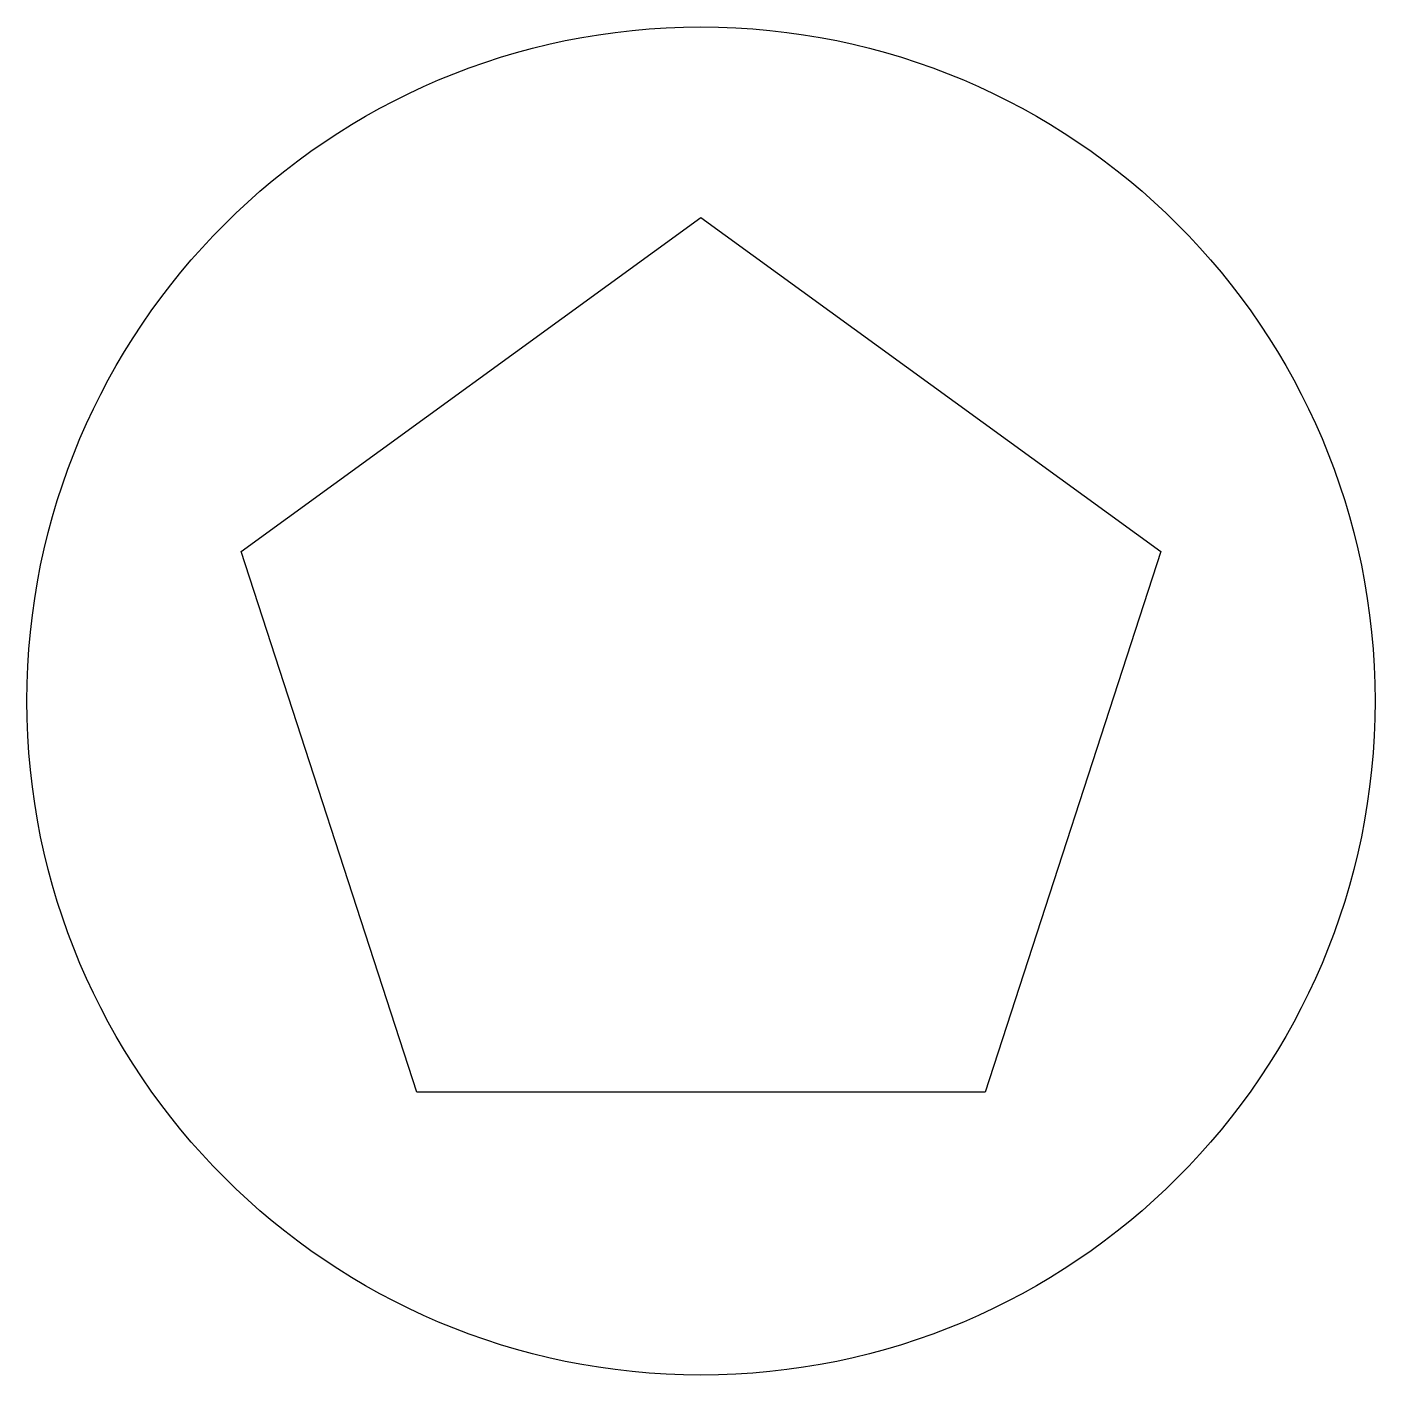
# Model space of a CAD drawing. Header units: inches. Extents: x 319 to 721, y -77 to 325.
import ezdxf

# ---------------------------------------------------------------- set-up
doc = ezdxf.new("R2010")
doc.units = ezdxf.units.IN
doc.header["$LTSCALE"] = 20
doc.header["$MEASUREMENT"] = 0

msp = doc.modelspace()

# ---------------------------------------------------------------- linework, layer by layer
at = {"color": 253, "lineweight": 30, "ltscale": 20}
msp.add_lwpolyline([(383.18, 168.33), (520.08, 267.8), (656.99, 168.33), (604.7, 7.39), (435.47, 7.39), (383.18, 168.33)], dxfattribs=at)
at = {"color": 8, "linetype": 'Continuous', "lineweight": 30, "ltscale": 20}
msp.add_circle((520.08, 123.85), 200.72, dxfattribs=at)

doc.saveas('drawing.dxf')
